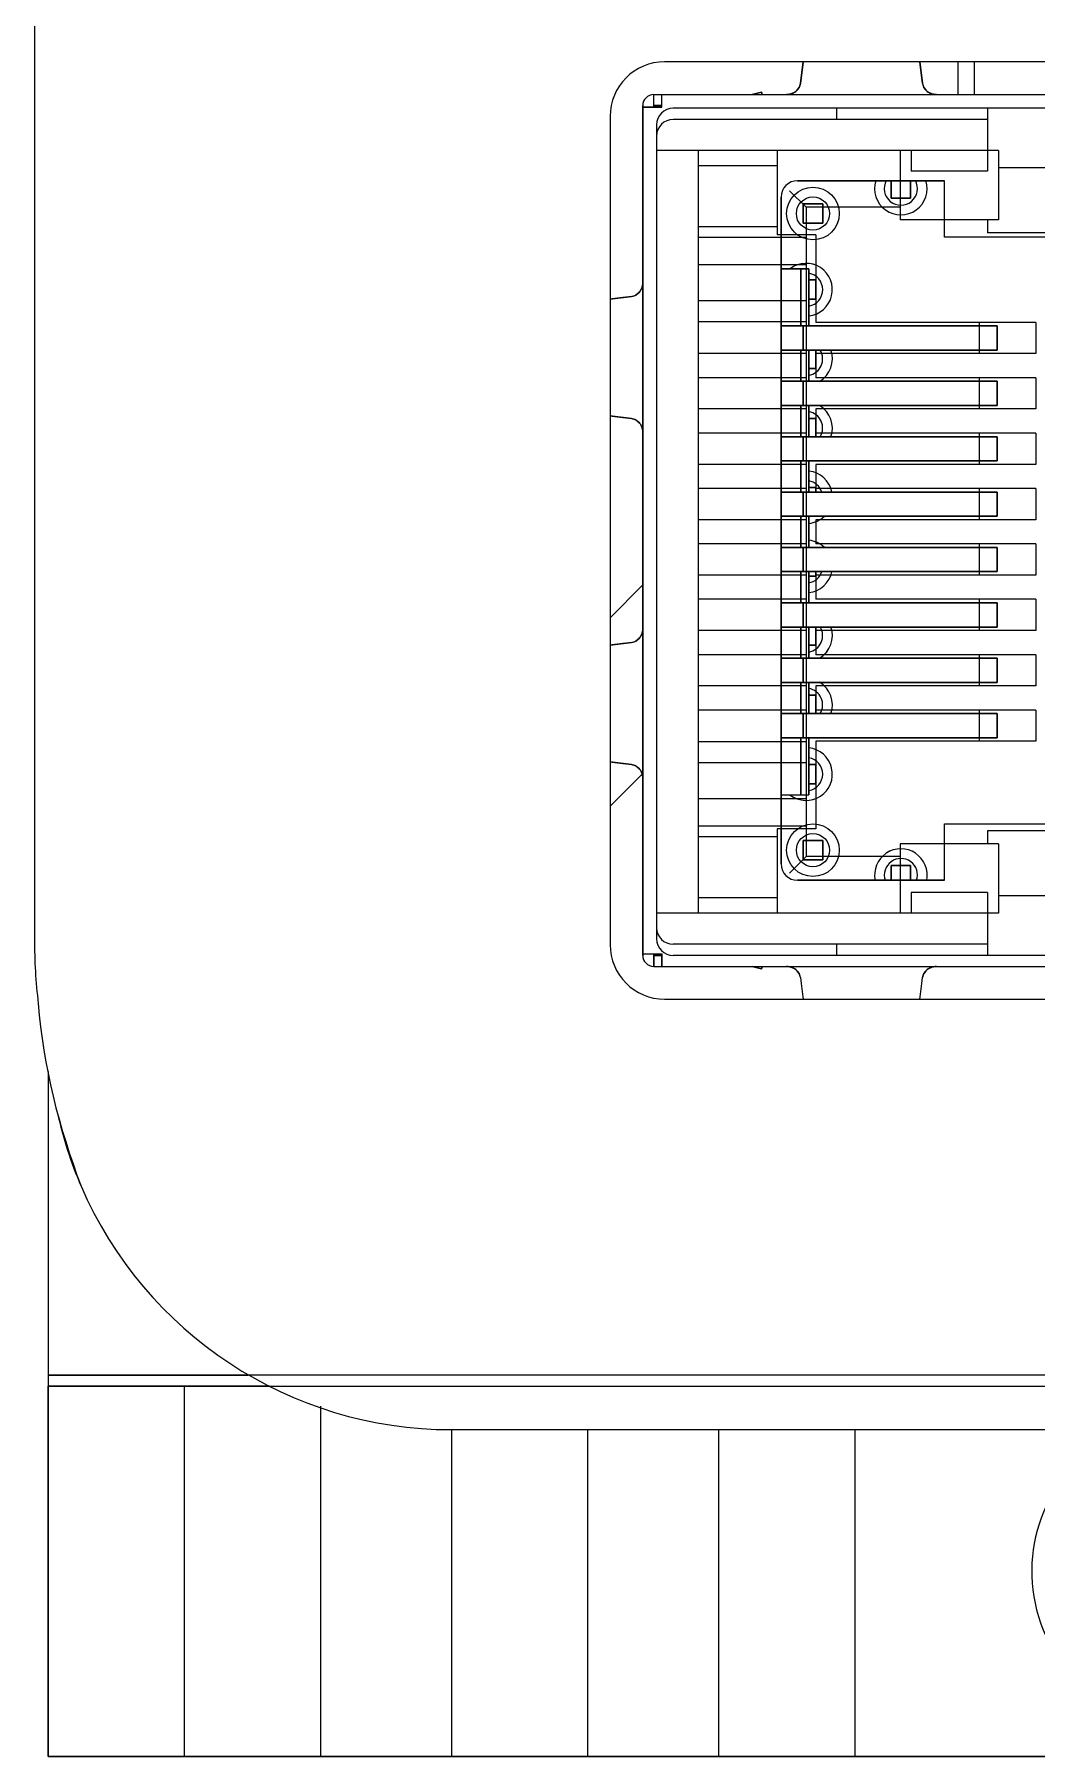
# Model space of a CAD drawing. Header units: millimetres. Extents: x 40 to 416, y -270 to 20.
# Drawn here: x 39.75 to 58.14, y -270 to -238.4 of the extents above; entities that cross this region are included whole.
import ezdxf

# ---------------------------------------------------------------- set-up
doc = ezdxf.new("R2010")
doc.units = ezdxf.units.MM

# ---------------------------------------------------------------- blocks, each defined once
blk = doc.blocks.new('MOD_MPU710')
at = {"linetype": 'Continuous'}
for p, q in [((-0.25, 117.3), (-0.25, 15)), ((23.974, 31.102), (11.312, 31.102)), ((13.804, 30.706), (13.853, 31.103)), ((13.853, 31.103), (13.804, 30.706)), ((15.997, 31.103), (16.046, 30.706)), ((16.046, 30.706), (15.997, 31.103)), ((16.7, 30.502), (16.7, 31.102)), ((17, 30.502), (17, 31.102)), ((13.788, 30.646), (13.804, 30.706)), ((13.804, 30.706), (13.788, 30.646)), ((16.046, 30.706), (16.062, 30.647)), ((11.115, 30.273), (11.115, 30.502)), ((11.115, 30.273), (11.115, 30.502)), ((11.115, 30.502), (23.713, 30.502)), ((11.115, 30.502), (23.713, 30.502)), ((11.262, 30.273), (11.262, 30.502)), ((11.262, 30.273), (11.262, 30.502)), ((13.09, 30.548), (12.918, 30.502)), ((12.918, 30.502), (13.09, 30.548)), ((13.09, 30.548), (13.102, 30.502)), ((13.102, 30.502), (13.09, 30.548)), ((13.747, 30.586), (13.781, 30.632)), ((13.781, 30.632), (13.747, 30.586)), ((16.103, 30.586), (16.069, 30.632)), ((16.07, 30.632), (16.103, 30.586)), ((10.312, 30.102), (10.312, 14.9)), ((10.912, 30.299), (10.912, 14.703)), ((10.912, 14.703), (10.912, 30.299)), ((11.262, 30.273), (10.912, 30.273)), ((10.912, 30.273), (11.262, 30.273)), ((11.262, 30.299), (11.115, 30.299)), ((11.115, 30.299), (11.262, 30.299)), ((11.222, 30.273), (11.224, 30.299)), ((11.224, 30.299), (11.222, 30.273)), ((11.23, 30.286), (11.222, 30.273)), ((24.119, 30.249), (11.47, 30.249)), ((17.236, 30.046), (11.47, 30.046)), ((14.467, 30.249), (14.467, 30.046)), ((17.236, 30.249), (17.236, 29.093)), ((11.165, 29.944), (11.165, 15.009)), ((17.439, 29.474), (11.165, 29.474)), ((11.927, 29.474), (11.927, 15.479)), ((13.375, 29.474), (13.375, 27.925)), ((15.635, 29.474), (15.635, 28.204)), ((15.839, 29.474), (15.839, 29.093)), ((17.439, 29.474), (17.439, 28.204)), ((13.375, 29.195), (11.927, 29.195)), ((17.236, 29.093), (15.839, 29.093)), ((19.344, 29.157), (17.439, 29.157)), ((16.449, 28.921), (13.752, 28.921)), ((13.752, 28.921), (16.449, 28.921)), ((15.47, 28.921), (15.47, 28.598)), ((15.47, 28.598), (15.47, 28.921)), ((15.826, 28.921), (15.826, 28.598)), ((15.826, 28.598), (15.826, 28.921)), ((16.449, 27.883), (16.449, 28.921)), ((16.449, 27.883), (16.449, 28.921)), ((13.452, 28.621), (13.452, 16.381)), ((13.452, 16.381), (13.452, 28.621)), ((13.603, 28.737), (13.908, 28.433)), ((13.908, 28.433), (13.603, 28.737)), ((13.857, 28.496), (13.857, 28.141)), ((13.857, 28.141), (13.857, 28.496)), ((14.213, 28.496), (13.857, 28.496)), ((13.857, 28.496), (14.213, 28.496)), ((14.213, 28.496), (14.213, 28.141)), ((14.213, 28.141), (14.213, 28.496)), ((15.826, 28.598), (15.47, 28.598)), ((15.47, 28.598), (15.826, 28.598)), ((14.213, 28.141), (13.857, 28.141)), ((13.857, 28.141), (14.213, 28.141)), ((13.908, 28.433), (13.908, 16.52)), ((15.635, 28.433), (13.908, 28.433)), ((17.439, 28.204), (15.635, 28.204)), ((17.236, 28.204), (17.236, 27.963)), ((13.375, 28.075), (11.927, 28.075)), ((13.908, 27.876), (11.927, 27.876)), ((14.086, 27.925), (13.375, 27.925)), ((14.086, 27.925), (14.086, 26.318)), ((18.481, 27.883), (16.449, 27.883)), ((18.481, 27.883), (16.449, 27.883)), ((20.284, 27.963), (17.236, 27.963)), ((13.908, 27.379), (11.927, 27.379)), ((13.959, 27.302), (13.452, 27.302)), ((13.452, 27.302), (13.959, 27.302)), ((13.812, 27.302), (13.812, 26.255)), ((13.812, 26.255), (13.812, 27.302)), ((13.959, 27.302), (13.959, 26.255)), ((13.959, 26.255), (13.959, 27.302)), ((14.086, 27.099), (13.959, 27.099)), ((13.959, 27.099), (14.086, 27.099)), ((14.086, 27.099), (14.086, 26.744)), ((14.086, 26.744), (14.086, 27.099)), ((10.305, 26.748), (10.708, 26.797)), ((10.708, 26.797), (10.767, 26.813)), ((10.782, 26.821), (10.828, 26.854)), ((10.828, 26.854), (10.782, 26.82)), ((13.908, 26.713), (11.927, 26.713)), ((14.086, 26.744), (13.959, 26.744)), ((13.959, 26.744), (14.086, 26.744)), ((13.908, 26.332), (11.927, 26.332)), ((13.857, 26.255), (13.452, 26.255)), ((13.452, 26.255), (17.415, 26.255)), ((13.857, 26.255), (13.857, 25.81)), ((13.857, 25.81), (13.857, 26.255)), ((17.415, 26.255), (13.86, 26.255)), ((18.125, 26.318), (14.086, 26.318)), ((17.083, 26.318), (17.083, 25.747)), ((17.415, 26.255), (17.415, 25.81)), ((17.415, 25.81), (17.415, 26.255)), ((18.125, 26.318), (18.125, 25.747)), ((13.908, 25.747), (11.927, 25.747)), ((13.857, 25.81), (13.452, 25.81)), ((13.452, 25.81), (17.415, 25.81)), ((13.812, 25.81), (13.812, 25.239)), ((13.812, 25.239), (13.812, 25.81)), ((17.415, 25.81), (13.86, 25.81)), ((13.959, 25.81), (13.959, 25.239)), ((13.959, 25.239), (13.959, 25.81)), ((14.086, 25.81), (14.086, 25.474)), ((14.086, 25.474), (14.086, 25.81)), ((14.086, 25.747), (14.086, 25.302)), ((18.125, 25.747), (14.086, 25.747)), ((13.908, 25.302), (11.927, 25.302)), ((14.086, 25.474), (13.959, 25.474)), ((13.959, 25.474), (14.086, 25.474)), ((18.125, 25.302), (14.086, 25.302)), ((17.083, 25.302), (17.083, 24.731)), ((18.125, 25.302), (18.125, 24.731)), ((13.857, 25.239), (13.452, 25.239)), ((13.452, 25.239), (17.415, 25.239)), ((13.857, 25.239), (13.857, 24.794)), ((13.857, 24.794), (13.857, 25.239)), ((17.415, 25.239), (13.86, 25.239)), ((17.415, 25.239), (17.415, 24.794)), ((17.415, 24.794), (17.415, 25.239)), ((13.908, 24.731), (11.927, 24.731)), ((13.857, 24.794), (13.452, 24.794)), ((13.452, 24.794), (17.415, 24.794)), ((13.812, 24.794), (13.812, 24.223)), ((13.812, 24.223), (13.812, 24.794)), ((17.415, 24.794), (13.86, 24.794)), ((13.959, 24.794), (13.959, 24.223)), ((13.959, 24.223), (13.959, 24.794)), ((14.086, 24.731), (14.086, 24.286)), ((18.125, 24.731), (14.086, 24.731)), ((10.708, 24.555), (10.305, 24.604)), ((10.767, 24.539), (10.708, 24.555)), ((10.708, 24.555), (10.767, 24.539)), ((10.828, 24.498), (10.781, 24.532)), ((10.782, 24.532), (10.828, 24.498)), ((14.086, 24.559), (13.959, 24.559)), ((13.959, 24.559), (14.086, 24.559)), ((14.086, 24.559), (14.086, 24.223)), ((14.086, 24.223), (14.086, 24.559)), ((13.908, 24.286), (11.927, 24.286)), ((13.857, 24.223), (13.452, 24.223)), ((13.452, 24.223), (17.415, 24.223)), ((13.857, 24.223), (13.857, 23.778)), ((13.857, 23.778), (13.857, 24.223)), ((17.415, 24.223), (13.86, 24.223)), ((18.125, 24.286), (14.086, 24.286)), ((17.083, 24.286), (17.083, 23.715)), ((17.415, 24.223), (17.415, 23.778)), ((17.415, 23.778), (17.415, 24.223)), ((18.125, 24.286), (18.125, 23.715)), ((13.908, 23.715), (11.927, 23.715)), ((13.857, 23.778), (13.452, 23.778)), ((13.452, 23.778), (17.415, 23.778)), ((13.812, 23.778), (13.812, 23.207)), ((13.812, 23.207), (13.812, 23.778)), ((17.415, 23.778), (13.86, 23.778)), ((13.959, 23.778), (13.959, 23.207)), ((13.959, 23.207), (13.959, 23.778)), ((14.086, 23.715), (14.086, 23.27)), ((18.125, 23.715), (14.086, 23.715)), ((13.908, 23.27), (11.927, 23.27)), ((13.857, 23.207), (13.452, 23.207)), ((13.452, 23.207), (17.415, 23.207)), ((13.857, 23.207), (13.857, 22.762)), ((13.857, 22.762), (13.857, 23.207)), ((17.415, 23.207), (13.86, 23.207)), ((14.086, 23.289), (13.959, 23.289)), ((13.959, 23.289), (14.086, 23.289)), ((14.086, 23.289), (14.086, 23.207)), ((14.086, 23.207), (14.086, 23.289)), ((18.125, 23.27), (14.086, 23.27)), ((17.083, 23.27), (17.083, 22.699)), ((17.415, 23.207), (17.415, 22.762)), ((17.415, 22.762), (17.415, 23.207)), ((18.125, 23.27), (18.125, 22.699)), ((13.857, 22.762), (13.452, 22.762)), ((13.452, 22.762), (17.415, 22.762)), ((13.812, 22.762), (13.812, 22.191)), ((13.812, 22.191), (13.812, 22.762)), ((17.415, 22.762), (13.86, 22.762)), ((13.959, 22.762), (13.959, 22.191)), ((13.959, 22.191), (13.959, 22.762)), ((13.908, 22.699), (11.927, 22.699)), ((14.086, 22.699), (14.086, 22.254)), ((18.125, 22.699), (14.086, 22.699)), ((13.908, 22.254), (11.927, 22.254)), ((13.857, 22.191), (13.452, 22.191)), ((13.452, 22.191), (17.415, 22.191)), ((13.857, 22.191), (13.857, 21.746)), ((13.857, 21.746), (13.857, 22.191)), ((17.415, 22.191), (13.86, 22.191)), ((18.125, 22.254), (14.086, 22.254)), ((17.083, 22.254), (17.083, 21.683)), ((17.415, 22.191), (17.415, 21.746)), ((17.415, 21.746), (17.415, 22.191)), ((18.125, 22.254), (18.125, 21.683)), ((10.312, 20.901), (10.912, 21.501)), ((13.908, 21.683), (11.927, 21.683)), ((13.857, 21.746), (13.452, 21.746)), ((13.452, 21.746), (17.415, 21.746)), ((13.812, 21.746), (13.812, 21.175)), ((13.812, 21.175), (13.812, 21.746)), ((17.415, 21.746), (13.86, 21.746)), ((13.959, 21.746), (13.959, 21.175)), ((13.959, 21.175), (13.959, 21.746)), ((14.086, 21.664), (13.959, 21.664)), ((13.959, 21.664), (14.086, 21.664)), ((14.086, 21.746), (14.086, 21.664)), ((14.086, 21.664), (14.086, 21.746)), ((14.086, 21.683), (14.086, 21.238)), ((18.125, 21.683), (14.086, 21.683)), ((13.908, 21.238), (11.927, 21.238)), ((18.125, 21.238), (14.086, 21.238)), ((17.083, 21.238), (17.083, 20.667)), ((18.125, 21.238), (18.125, 20.667)), ((13.857, 21.175), (13.452, 21.175)), ((13.452, 21.175), (17.415, 21.175)), ((13.857, 21.175), (13.857, 20.73)), ((13.857, 20.73), (13.857, 21.175)), ((17.415, 21.175), (13.86, 21.175)), ((17.415, 21.175), (17.415, 20.73)), ((17.415, 20.73), (17.415, 21.175)), ((13.908, 20.667), (11.927, 20.667)), ((13.857, 20.73), (13.452, 20.73)), ((13.452, 20.73), (17.415, 20.73)), ((13.812, 20.73), (13.812, 20.159)), ((13.812, 20.159), (13.812, 20.73)), ((17.415, 20.73), (13.86, 20.73)), ((13.959, 20.73), (13.959, 20.159)), ((13.959, 20.159), (13.959, 20.73)), ((14.086, 20.73), (14.086, 20.394)), ((14.086, 20.394), (14.086, 20.73)), ((14.086, 20.667), (14.086, 20.222)), ((18.125, 20.667), (14.086, 20.667)), ((10.305, 20.398), (10.708, 20.447)), ((10.708, 20.447), (10.767, 20.463)), ((10.782, 20.471), (10.828, 20.504)), ((10.828, 20.504), (10.782, 20.47)), ((14.086, 20.394), (13.959, 20.394)), ((13.959, 20.394), (14.086, 20.394)), ((13.908, 20.222), (11.927, 20.222)), ((13.857, 20.159), (13.452, 20.159)), ((13.452, 20.159), (17.415, 20.159)), ((13.857, 20.159), (13.857, 19.714)), ((13.857, 19.714), (13.857, 20.159)), ((17.415, 20.159), (13.86, 20.159)), ((18.125, 20.222), (14.086, 20.222)), ((17.083, 20.222), (17.083, 19.651)), ((17.415, 20.159), (17.415, 19.714)), ((17.415, 19.714), (17.415, 20.159)), ((18.125, 20.222), (18.125, 19.651)), ((13.908, 19.651), (11.927, 19.651)), ((13.857, 19.714), (13.452, 19.714)), ((13.452, 19.714), (17.415, 19.714)), ((13.812, 19.714), (13.812, 19.143)), ((13.812, 19.143), (13.812, 19.714)), ((17.415, 19.714), (13.86, 19.714)), ((13.959, 19.714), (13.959, 19.143)), ((13.959, 19.143), (13.959, 19.714)), ((14.086, 19.651), (14.086, 19.206)), ((18.125, 19.651), (14.086, 19.651)), ((14.086, 19.479), (13.959, 19.479)), ((13.959, 19.479), (14.086, 19.479)), ((14.086, 19.479), (14.086, 19.143)), ((14.086, 19.143), (14.086, 19.479)), ((13.908, 19.206), (11.927, 19.206)), ((13.857, 19.143), (13.452, 19.143)), ((13.452, 19.143), (17.415, 19.143)), ((13.857, 19.143), (13.857, 18.698)), ((13.857, 18.698), (13.857, 19.143)), ((17.415, 19.143), (13.86, 19.143)), ((18.125, 19.206), (14.086, 19.206)), ((17.083, 19.206), (17.083, 18.635)), ((17.415, 19.143), (17.415, 18.698)), ((17.415, 18.698), (17.415, 19.143)), ((18.125, 19.206), (18.125, 18.635)), ((13.857, 18.698), (13.452, 18.698)), ((13.452, 18.698), (17.415, 18.698)), ((13.812, 18.698), (13.812, 17.65)), ((13.812, 17.65), (13.812, 18.698)), ((17.415, 18.698), (13.86, 18.698)), ((13.959, 18.698), (13.959, 17.65)), ((13.959, 17.65), (13.959, 18.698)), ((13.908, 18.62), (11.927, 18.62)), ((14.086, 18.635), (14.086, 17.028)), ((18.125, 18.635), (14.086, 18.635)), ((10.708, 18.205), (10.305, 18.254)), ((10.312, 17.44), (10.893, 18.021)), ((10.767, 18.189), (10.708, 18.205)), ((10.708, 18.205), (10.767, 18.189)), ((10.828, 18.148), (10.781, 18.182)), ((10.782, 18.182), (10.828, 18.148)), ((13.908, 18.239), (11.927, 18.239)), ((14.086, 18.209), (13.959, 18.209)), ((13.959, 18.209), (14.086, 18.209)), ((14.086, 18.209), (14.086, 17.854)), ((14.086, 17.854), (14.086, 18.209)), ((14.086, 17.854), (13.959, 17.854)), ((13.959, 17.854), (14.086, 17.854)), ((13.908, 17.574), (11.927, 17.574)), ((13.452, 17.65), (13.959, 17.65)), ((13.452, 17.65), (13.959, 17.65)), ((13.908, 17.077), (11.927, 17.077)), ((16.449, 16.081), (16.449, 17.119)), ((16.449, 16.081), (16.449, 17.119)), ((16.449, 17.119), (18.481, 17.119)), ((16.449, 17.119), (18.481, 17.119)), ((13.375, 16.878), (11.927, 16.878)), ((13.375, 17.028), (13.375, 15.479)), ((14.086, 17.028), (13.375, 17.028)), ((13.857, 16.812), (13.857, 16.457)), ((13.857, 16.457), (13.857, 16.812)), ((14.213, 16.812), (13.857, 16.812)), ((13.857, 16.812), (14.213, 16.812)), ((14.213, 16.812), (14.213, 16.457)), ((14.213, 16.457), (14.213, 16.812)), ((17.236, 16.99), (17.236, 16.749)), ((20.284, 16.99), (17.236, 16.99)), ((13.603, 16.215), (13.908, 16.52)), ((13.908, 16.52), (13.603, 16.215)), ((14.213, 16.457), (13.857, 16.457)), ((13.857, 16.457), (14.213, 16.457)), ((15.635, 16.52), (13.908, 16.52)), ((15.635, 16.749), (15.635, 15.479)), ((17.439, 16.749), (15.635, 16.749)), ((17.439, 16.749), (17.439, 15.479)), ((15.47, 16.355), (15.47, 16.081)), ((15.47, 16.081), (15.47, 16.355)), ((15.826, 16.355), (15.47, 16.355)), ((15.47, 16.355), (15.826, 16.355)), ((15.826, 16.355), (15.826, 16.081)), ((15.826, 16.081), (15.826, 16.355)), ((16.449, 16.081), (13.752, 16.081)), ((13.752, 16.081), (16.449, 16.081)), ((15.839, 15.86), (15.839, 15.479)), ((17.236, 15.86), (15.839, 15.86)), ((17.236, 15.86), (17.236, 14.704)), ((13.375, 15.758), (11.927, 15.758)), ((19.344, 15.796), (17.439, 15.796)), ((17.439, 15.479), (11.165, 15.479)), ((17.236, 14.907), (11.47, 14.907)), ((14.467, 14.907), (14.467, 14.704)), ((10.912, 14.729), (11.262, 14.729)), ((10.912, 14.729), (11.262, 14.729)), ((11.115, 14.729), (11.115, 14.5)), ((11.115, 14.5), (11.115, 14.729)), ((11.262, 14.703), (11.115, 14.703)), ((11.115, 14.703), (11.262, 14.703)), ((11.224, 14.701), (11.222, 14.729)), ((11.222, 14.729), (11.224, 14.701)), ((11.23, 14.716), (11.222, 14.729)), ((11.262, 14.729), (11.262, 14.5)), ((11.262, 14.5), (11.262, 14.729)), ((24.119, 14.704), (11.47, 14.704)), ((11.115, 14.5), (23.713, 14.5)), ((11.115, 14.5), (23.713, 14.5)), ((13.09, 14.454), (12.918, 14.5)), ((12.918, 14.5), (13.09, 14.454)), ((13.102, 14.5), (13.09, 14.454)), ((13.09, 14.454), (13.102, 14.5)), ((13.78, 14.37), (13.747, 14.416)), ((13.747, 14.416), (13.781, 14.37)), ((13.804, 14.296), (13.788, 14.355)), ((16.062, 14.356), (16.046, 14.296)), ((16.046, 14.296), (16.062, 14.356)), ((16.103, 14.416), (16.069, 14.37)), ((16.069, 14.37), (16.103, 14.416)), ((11.312, 13.9), (23.974, 13.9)), ((0, 12.573), (0, 7)), ((0, 7), (0, 0)), ((81, 7), (0, 7)), ((0, 7), (3.673, 7)), ((0, 0), (0, 6.8)), ((4.06, 6.8), (0, 6.8)), ((0, 6.8), (81, 6.8)), ((2.5, 6.8), (2.5, 0)), ((4.06, 6.8), (2.5, 6.8)), ((5, 6.431), (5, 0)), ((7.4, 6), (7.4, 0)), ((7.4, 6), (81.25, 6)), ((9.9, 6), (9.9, 0)), ((12.3, 6), (12.3, 0)), ((14.8, 6), (14.8, 0)), ((81, 0), (0, 0)), ((0, 0), (14.8, 0)), ((14.8, 0), (34.4, 0))]:
    blk.add_line(p, q, dxfattribs=at)
for centre, radius in [((14.035, 28.318), 0.483), ((14.035, 28.318), 0.483), ((14.035, 28.318), 0.305), ((14.035, 28.318), 0.305), ((14.035, 16.634), 0.483), ((14.035, 16.634), 0.483), ((14.035, 16.634), 0.305), ((14.035, 16.634), 0.305)]:
    blk.add_circle(centre, radius, dxfattribs=at)
for centre, radius, start, end in [((11.312, 30.102), 1, 90, 180), ((16.241, 30.726), 0.196, 186.0261, 204.0565), ((11.115, 30.299), 0.203, 90, 180), ((11.115, 30.299), 0.203, 90, 180), ((13.564, 30.756), 0.25, 313.88, 316.9938), ((13.569, 30.755), 0.245, 313.1881, 316.3803), ((13.593, 30.735), 0.214, 331.1688, 335.4065), ((13.604, 30.729), 0.202, 331.3432, 335.8283), ((16.257, 30.735), 0.214, 204.5311, 208.9275), ((16.245, 30.728), 0.201, 204.0528, 208.7463), ((16.286, 30.756), 0.249, 222.9308, 226.0956), ((16.28, 30.754), 0.244, 223.6192, 226.8737), ((11.47, 29.944), 0.305, 90, 180), ((11.47, 29.741), 0.305, 90, 180), ((13.752, 28.621), 0.3, 90, 180), ((13.752, 28.621), 0.3, 90, 180), ((15.648, 28.776), 0.483, 162.3181, 17.6908), ((15.648, 28.776), 0.483, 162.3092, 17.6819), ((15.648, 28.776), 0.305, 151.1867, 28.7971), ((15.648, 28.776), 0.305, 151.2029, 28.8133), ((13.908, 26.921), 0.483, 276.1981, 127.2831), ((13.908, 26.921), 0.483, 276.2062, 127.27), ((13.908, 26.921), 0.305, 279.8361, 80.1717), ((13.908, 26.921), 0.305, 279.8283, 80.1639), ((10.687, 26.992), 0.196, 276.0261, 294.0565), ((10.678, 27.008), 0.214, 294.5312, 298.9278), ((10.685, 26.996), 0.201, 294.0528, 298.7463), ((10.658, 27.037), 0.249, 312.9308, 316.0956), ((10.659, 27.031), 0.244, 313.6192, 316.8737), ((13.908, 25.651), 0.305, 279.8283, 31.7077), ((13.908, 25.651), 0.305, 279.8361, 31.6795), ((13.908, 25.651), 0.483, 300.7439, 19.3916), ((13.908, 25.651), 0.483, 300.8015, 19.3769), ((13.908, 24.381), 0.305, 328.2923, 80.1717), ((13.908, 24.381), 0.305, 328.3206, 80.1639), ((13.908, 24.381), 0.483, 340.6231, 59.1985), ((13.908, 24.381), 0.483, 340.6084, 59.2562), ((10.678, 24.344), 0.214, 61.1682, 65.4061), ((10.685, 24.355), 0.202, 61.3432, 65.8283), ((10.658, 24.315), 0.25, 43.88, 46.9938), ((10.659, 24.32), 0.245, 43.1881, 46.3803), ((13.908, 23.111), 0.483, 11.4545, 83.7938), ((13.908, 23.111), 0.483, 11.4621, 83.8019), ((13.908, 23.111), 0.305, 18.2366, 80.1717), ((13.908, 23.111), 0.305, 18.2111, 80.1639), ((13.908, 23.111), 0.483, 276.1981, 313.0574), ((13.908, 23.111), 0.483, 276.2062, 313.0766), ((13.908, 21.841), 0.483, 46.9234, 83.7938), ((13.908, 21.841), 0.483, 46.9426, 83.8019), ((13.908, 21.841), 0.483, 276.2062, 348.5455), ((13.908, 21.841), 0.305, 279.8361, 341.7889), ((13.908, 21.841), 0.305, 279.8283, 341.7634), ((13.908, 21.841), 0.483, 276.1981, 348.5379), ((13.908, 20.571), 0.305, 279.8283, 31.7077), ((13.908, 20.571), 0.305, 279.8361, 31.6795), ((13.908, 20.571), 0.483, 300.7439, 19.3916), ((13.908, 20.571), 0.483, 300.8015, 19.3769), ((10.687, 20.642), 0.196, 276.0261, 294.0565), ((10.678, 20.658), 0.214, 294.5312, 298.9278), ((10.685, 20.646), 0.201, 294.0528, 298.7463), ((10.658, 20.687), 0.249, 312.9308, 316.0956), ((10.659, 20.681), 0.244, 313.6192, 316.8737), ((13.908, 19.301), 0.305, 328.2923, 80.1717), ((13.908, 19.301), 0.305, 328.3206, 80.1639), ((13.908, 19.301), 0.483, 340.6231, 59.1985), ((13.908, 19.301), 0.483, 340.6084, 59.2562), ((13.908, 18.031), 0.483, 232.73, 83.7938), ((13.908, 18.031), 0.483, 232.7169, 83.8019), ((13.908, 18.031), 0.305, 279.8361, 80.1717), ((13.908, 18.031), 0.305, 279.8283, 80.1639), ((10.678, 17.994), 0.214, 61.1682, 65.4061), ((10.685, 18.005), 0.202, 61.3432, 65.8283), ((10.658, 17.965), 0.25, 43.88, 46.9938), ((10.659, 17.97), 0.245, 43.1881, 46.3803), ((15.648, 16.177), 0.483, 348.4511, 191.5415), ((15.648, 16.177), 0.483, 348.4585, 191.5489), ((15.648, 16.177), 0.305, 341.6422, 198.3828), ((15.648, 16.177), 0.305, 341.6172, 198.3578), ((13.752, 16.381), 0.3, 180, 270), ((13.752, 16.381), 0.3, 180, 270), ((11.47, 15.212), 0.305, 180, 270), ((9.75, 15), 10, 180, 186.7832), ((11.312, 14.9), 1, 180, 270), ((11.47, 15.009), 0.305, 180, 270), ((11.115, 14.703), 0.203, 180, 270), ((11.115, 14.703), 0.203, 180, 270), ((13.564, 14.246), 0.249, 42.9308, 46.0956), ((13.57, 14.248), 0.244, 43.6192, 46.8737), ((13.593, 14.267), 0.214, 24.5307, 28.927), ((13.605, 14.274), 0.201, 24.0528, 28.7463), ((13.609, 14.276), 0.196, 6.0261, 24.0565), ((16.257, 14.267), 0.214, 151.169, 155.4066), ((16.246, 14.273), 0.202, 151.3432, 155.8283), ((16.286, 14.246), 0.25, 133.88, 136.9938), ((16.281, 14.247), 0.245, 133.1881, 136.3803), ((7.4, 13.4), 7.4, 192.4387, 203.3344), ((7.4, 13.4), 7.4, 203.3287, 270), ((20.9, 3.4), 2.85, 113.7203, 66.2797)]:
    blk.add_arc(centre, radius, start, end, dxfattribs=at)
for centre, major_axis, start_param, end_param in [((14.566, 26.518), (5.004, 0), 2.451113, 2.589545), ((14.566, 24.834), (5.004, 0), -2.589545, -2.451113), ((14.566, 20.168), (5.004, 0), 2.451113, 2.589545), ((14.566, 18.484), (5.004, 0), -2.589545, -2.451113), ((14.083, 18.154), (0, 5.004), -3.832073, -3.696002), ((14.083, 18.154), (0, 5.004), -3.832073, -3.696002), ((15.767, 18.154), (0, 5.004), -2.587183, -2.451113), ((15.767, 18.154), (0, 5.004), -2.587184, -2.451113)]:
    blk.add_ellipse(centre, major_axis=major_axis, ratio=0.087489, start_param=start_param, end_param=end_param, dxfattribs=at)
for points, knots in [([(13.551, 30.502), (13.587, 30.502), (13.656, 30.516), (13.714, 30.554), (13.737, 30.576)], [0, 0, 0, 0, 0.53169, 1, 1, 1, 1]), ([(13.737, 30.576), (13.714, 30.554), (13.656, 30.517), (13.587, 30.502), (13.551, 30.502)], [0, 0, 0, 0, 0.469067, 1, 1, 1, 1]), ([(16.113, 30.576), (16.136, 30.554), (16.194, 30.516), (16.263, 30.502), (16.299, 30.502)], [0, 0, 0, 0, 0.468285, 1, 1, 1, 1]), ([(16.299, 30.502), (16.263, 30.502), (16.194, 30.517), (16.136, 30.554), (16.113, 30.576)], [0, 0, 0, 0, 0.530861, 1, 1, 1, 1]), ([(11.222, 30.273), (11.226, 30.28), (11.232, 30.29), (11.242, 30.299), (11.247, 30.299)], [0, 0, 0, 0, 0.599098, 1, 1, 1, 1]), ([(10.838, 26.864), (10.86, 26.887), (10.898, 26.945), (10.912, 27.014), (10.912, 27.05)], [0, 0, 0, 0, 0.468285, 1, 1, 1, 1]), ([(10.912, 27.05), (10.912, 27.014), (10.897, 26.945), (10.859, 26.887), (10.838, 26.864)], [0, 0, 0, 0, 0.530861, 1, 1, 1, 1]), ([(10.912, 24.302), (10.912, 24.338), (10.898, 24.407), (10.86, 24.465), (10.838, 24.488)], [0, 0, 0, 0, 0.53169, 1, 1, 1, 1]), ([(10.838, 24.488), (10.86, 24.465), (10.897, 24.407), (10.912, 24.338), (10.912, 24.302)], [0, 0, 0, 0, 0.469067, 1, 1, 1, 1]), ([(10.838, 20.514), (10.86, 20.537), (10.898, 20.595), (10.912, 20.664), (10.912, 20.7)], [0, 0, 0, 0, 0.468285, 1, 1, 1, 1]), ([(10.912, 20.7), (10.912, 20.664), (10.897, 20.595), (10.859, 20.537), (10.838, 20.514)], [0, 0, 0, 0, 0.530861, 1, 1, 1, 1]), ([(10.912, 17.952), (10.912, 17.988), (10.898, 18.057), (10.86, 18.115), (10.838, 18.138)], [0, 0, 0, 0, 0.53169, 1, 1, 1, 1]), ([(10.838, 18.138), (10.86, 18.115), (10.897, 18.057), (10.912, 17.988), (10.912, 17.952)], [0, 0, 0, 0, 0.469067, 1, 1, 1, 1]), ([(11.222, 14.729), (11.226, 14.722), (11.232, 14.712), (11.242, 14.703), (11.247, 14.703)], [0, 0, 0, 0, 0.599114, 1, 1, 1, 1]), ([(13.737, 14.426), (13.714, 14.448), (13.656, 14.486), (13.587, 14.5), (13.551, 14.5)], [0, 0, 0, 0, 0.468284, 1, 1, 1, 1]), ([(13.551, 14.5), (13.587, 14.5), (13.656, 14.485), (13.714, 14.448), (13.737, 14.426)], [0, 0, 0, 0, 0.530861, 1, 1, 1, 1]), ([(16.299, 14.5), (16.263, 14.5), (16.194, 14.486), (16.136, 14.448), (16.113, 14.426)], [0, 0, 0, 0, 0.53169, 1, 1, 1, 1]), ([(16.113, 14.426), (16.136, 14.448), (16.194, 14.485), (16.263, 14.5), (16.299, 14.5)], [0, 0, 0, 0, 0.469067, 1, 1, 1, 1])]:
    blk.add_open_spline(points, degree=3, knots=knots, dxfattribs=at)
blk.add_open_spline([(-0.18, 13.819), (-0.095, 12.675), (0.201, 11.543), (0.605, 10.47)], degree=3, dxfattribs=at)

msp = doc.modelspace()

# ---------------------------------------------------------------- block references
msp.add_blockref('MOD_MPU710', (40, -270))

doc.saveas('drawing.dxf')
